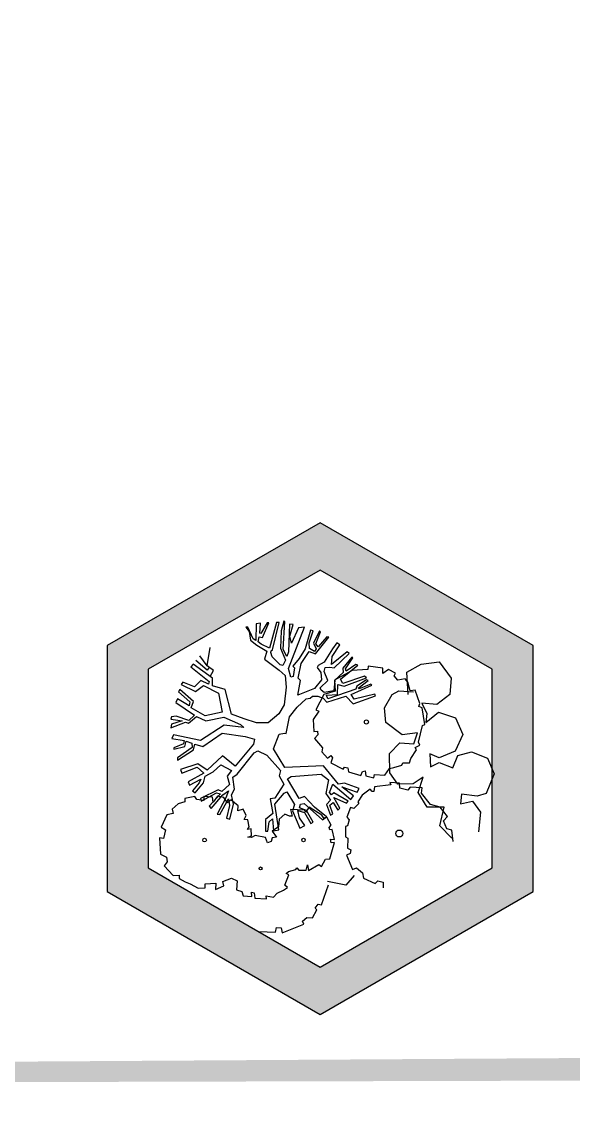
# Model space of a CAD drawing. Header units: millimetres. Extents: x 1351 to 1635, y 1399 to 1500.
# Drawn here: x 1590.09 to 1592.85, y 1457 to 1462.41 of the extents above; entities that cross this region are included whole.
import ezdxf

# ---------------------------------------------------------------- set-up
doc = ezdxf.new("R2010")
doc.units = ezdxf.units.MM
doc.layers.get('0').update_dxf_attribs({"color": 181})
doc.layers.add('margen', color=250, linetype='Continuous')

msp = doc.modelspace()

# ---------------------------------------------------------------- hatches: boundary and pattern name
at = {"true_color": 0x2776bb}
h = msp.add_hatch(color=152, dxfattribs=at)
h.dxf.hatch_style = 1
h.paths.add_polyline_path([(1557.6842, 1489.9553), (1615.6587, 1489.7451), (1615.8802, 1457.3756), (1557.4987, 1457.0017)])
h.paths.add_polyline_path([(1557.9493, 1489.9451), (1615.8573, 1489.9451), (1616.0815, 1457.1761), (1557.5866, 1457.0229)])
at = {"layer": 'margen'}
h = msp.add_hatch(color=256, dxfattribs=at)
h.dxf.hatch_style = 1
h.set_gradient(color1=(248, 153, 30), color2=(255, 255, 0))
h.paths.add_polyline_path([(1590.7231, 1458.1791), (1591.5827, 1457.6828), (1592.4424, 1458.1791), (1592.4424, 1459.1717), (1591.5827, 1459.668), (1590.7231, 1459.1717)], flags=16)
h.paths.add_polyline_path([(1590.5182, 1458.0608), (1591.5827, 1457.4462), (1592.6472, 1458.0608), (1592.6472, 1459.29), (1591.5827, 1459.9046), (1590.5182, 1459.29)])

# ---------------------------------------------------------------- linework, layer by layer
at = {"color": 116, "linetype": 'ByBlock'}
for p, q in [((1591.2846, 1459.4025), (1591.2632, 1459.3993)), ((1591.2805, 1459.353), (1591.2846, 1459.4025)), ((1591.3172, 1459.4045), (1591.2863, 1459.3511)), ((1591.2937, 1459.3302), (1591.3261, 1459.4039)), ((1591.3261, 1459.4039), (1591.3172, 1459.4045)), ((1591.3639, 1459.4051), (1591.3286, 1459.2777)), ((1591.345, 1459.2685), (1591.3771, 1459.405)), ((1591.3771, 1459.405), (1591.3639, 1459.4051)), ((1591.4003, 1459.4123), (1591.3883, 1459.3634)), ((1591.3972, 1459.2709), (1591.4061, 1459.4105)), ((1591.4061, 1459.4105), (1591.4003, 1459.4123)), ((1591.221, 1459.3822), (1591.2102, 1459.3816)), ((1591.2102, 1459.3816), (1591.2284, 1459.3607)), ((1591.2475, 1459.3242), (1591.221, 1459.3822)), ((1591.2284, 1459.3607), (1591.2337, 1459.3168)), ((1591.2632, 1459.3993), (1591.2616, 1459.3164)), ((1591.2863, 1459.3511), (1591.2805, 1459.353)), ((1591.3883, 1459.3634), (1591.3848, 1459.277)), ((1591.429, 1459.3972), (1591.4243, 1459.2598)), ((1591.4244, 1459.1757), (1591.5034, 1459.3825)), ((1591.4479, 1459.3952), (1591.429, 1459.3972)), ((1591.43, 1459.3373), (1591.4479, 1459.3952)), ((1591.4737, 1459.3782), (1591.4391, 1459.3028)), ((1591.5034, 1459.3825), (1591.4737, 1459.3782)), ((1591.5341, 1459.3681), (1591.5079, 1459.2742)), ((1591.5279, 1459.3036), (1591.5481, 1459.3637)), ((1591.5481, 1459.3637), (1591.5341, 1459.3681)), ((1591.5785, 1459.3644), (1591.5492, 1459.3021)), ((1591.5615, 1459.2995), (1591.5849, 1459.3596)), ((1591.5849, 1459.3596), (1591.5785, 1459.3644)), ((1591.2337, 1459.3168), (1591.2655, 1459.2928)), ((1591.2616, 1459.3164), (1591.2475, 1459.3242)), ((1591.2721, 1459.3087), (1591.2778, 1459.3334)), ((1591.2869, 1459.2977), (1591.2721, 1459.3087)), ((1591.2778, 1459.3334), (1591.2937, 1459.3302)), ((1591.3286, 1459.2777), (1591.2869, 1459.2977)), ((1591.4391, 1459.3028), (1591.43, 1459.3373)), ((1591.5288, 1459.2757), (1591.5279, 1459.3036)), ((1591.5492, 1459.3021), (1591.5631, 1459.2735)), ((1591.5586, 1459.2498), (1591.626, 1459.3318)), ((1591.5721, 1459.284), (1591.5615, 1459.2995)), ((1591.6159, 1459.3337), (1591.5721, 1459.284)), ((1591.626, 1459.3318), (1591.6159, 1459.3337)), ((1591.6431, 1459.2352), (1591.6812, 1459.2938)), ((1591.6653, 1459.3036), (1591.6448, 1459.2747)), ((1591.6812, 1459.2938), (1591.6653, 1459.3036)), ((1591.0184, 1459.1897), (1590.9811, 1459.2396)), ((1591.0183, 1459.1893), (1591.0332, 1459.2803)), ((1591.2655, 1459.2928), (1591.3154, 1459.2619)), ((1591.3154, 1459.2619), (1591.3041, 1459.2217)), ((1591.3354, 1459.2556), (1591.338, 1459.2639)), ((1591.3423, 1459.2342), (1591.3354, 1459.2556)), ((1591.338, 1459.2639), (1591.345, 1459.2685)), ((1591.3848, 1459.277), (1591.409, 1459.2174)), ((1591.4162, 1459.2357), (1591.3972, 1459.2709)), ((1591.4243, 1459.2598), (1591.4162, 1459.2357)), ((1591.5079, 1459.2742), (1591.4783, 1459.2265)), ((1591.4875, 1459.1999), (1591.5279, 1459.2615)), ((1591.5279, 1459.2615), (1591.5586, 1459.2498)), ((1591.5534, 1459.2611), (1591.5288, 1459.2757)), ((1591.5631, 1459.2735), (1591.5534, 1459.2611)), ((1591.6448, 1459.2747), (1591.6018, 1459.2078)), ((1591.7173, 1459.259), (1591.6384, 1459.195)), ((1591.6524, 1459.1793), (1591.7268, 1459.2512)), ((1591.7268, 1459.2512), (1591.7173, 1459.259)), ((1590.9475, 1459.198), (1590.9365, 1459.1844)), ((1591.0442, 1459.1268), (1590.9475, 1459.198)), ((1591.018, 1459.1679), (1590.9617, 1459.2155)), ((1591.0489, 1459.1653), (1591.0183, 1459.1893)), ((1591.3041, 1459.2217), (1591.3775, 1459.1669)), ((1591.3832, 1459.1934), (1591.3423, 1459.2342)), ((1591.3955, 1459.191), (1591.3832, 1459.1934)), ((1591.409, 1459.2174), (1591.3955, 1459.191)), ((1591.4783, 1459.2265), (1591.4452, 1459.1879)), ((1591.4452, 1459.1879), (1591.4534, 1459.1795)), ((1591.4717, 1459.1277), (1591.4875, 1459.1999)), ((1591.5731, 1459.191), (1591.5678, 1459.1799)), ((1591.6018, 1459.2078), (1591.5731, 1459.191)), ((1591.6384, 1459.195), (1591.6431, 1459.2352)), ((1591.6848, 1459.122), (1591.7709, 1459.1926)), ((1591.7402, 1459.2322), (1591.6961, 1459.1776)), ((1591.7098, 1459.1739), (1591.7461, 1459.2297)), ((1591.7604, 1459.1963), (1591.7121, 1459.1626)), ((1591.7461, 1459.2297), (1591.7402, 1459.2322)), ((1591.7709, 1459.1926), (1591.7604, 1459.1963)), ((1591.8224, 1459.1872), (1591.8204, 1459.1713)), ((1591.8951, 1459.1774), (1591.8224, 1459.1872)), ((1592.0158, 1459.1575), (1592.0873, 1459.1973)), ((1592.0873, 1459.1973), (1592.1769, 1459.2086)), ((1592.1769, 1459.2086), (1592.2375, 1459.1268)), ((1590.9365, 1459.1844), (1591.028, 1459.1104)), ((1591.0277, 1459.1815), (1591.018, 1459.1679)), ((1591.0319, 1459.1359), (1591.0489, 1459.1653)), ((1591.3775, 1459.1669), (1591.4068, 1459.1411)), ((1591.4068, 1459.1411), (1591.4132, 1459.0823)), ((1591.4362, 1459.133), (1591.4244, 1459.1757)), ((1591.4475, 1459.1358), (1591.4362, 1459.133)), ((1591.4534, 1459.1795), (1591.4475, 1459.1358)), ((1591.5678, 1459.1799), (1591.5852, 1459.1564)), ((1591.5852, 1459.1564), (1591.5883, 1459.1198)), ((1591.6019, 1459.1604), (1591.608, 1459.1799)), ((1591.6202, 1459.1157), (1591.6019, 1459.1604)), ((1591.608, 1459.1799), (1591.6299, 1459.1821)), ((1591.6299, 1459.1821), (1591.6524, 1459.1793)), ((1591.7416, 1459.1664), (1591.6534, 1459.1177)), ((1591.6978, 1459.155), (1591.6551, 1459.1182)), ((1591.6961, 1459.1776), (1591.6978, 1459.155)), ((1591.8035, 1459.1371), (1591.6964, 1459.1005)), ((1591.7121, 1459.1626), (1591.7098, 1459.1739)), ((1591.7666, 1459.1678), (1591.7416, 1459.1664)), ((1591.8204, 1459.1713), (1591.7666, 1459.1678)), ((1591.8135, 1459.1287), (1591.8035, 1459.1371)), ((1591.8955, 1459.1502), (1591.8951, 1459.1774)), ((1591.9242, 1459.1711), (1591.8955, 1459.1502)), ((1591.9583, 1459.1528), (1591.9242, 1459.1711)), ((1591.9527, 1459.1394), (1591.9583, 1459.1528)), ((1591.9702, 1459.1178), (1591.9527, 1459.1394)), ((1592.0215, 1459.046), (1592.0158, 1459.1575)), ((1590.8958, 1459.1079), (1590.8885, 1459.0957)), ((1590.8885, 1459.0957), (1590.9587, 1459.061)), ((1590.9548, 1459.0841), (1590.8958, 1459.1079)), ((1590.9866, 1459.1163), (1590.9548, 1459.0841)), ((1590.9587, 1459.061), (1590.9986, 1459.0906)), ((1591.0237, 1459.0981), (1590.9866, 1459.1163)), ((1590.9986, 1459.0906), (1591.0739, 1459.0524)), ((1591.028, 1459.1104), (1591.0237, 1459.0981)), ((1591.0442, 1459.0895), (1591.0442, 1459.1268)), ((1591.1073, 1459.0708), (1591.0442, 1459.0895)), ((1591.4132, 1459.0823), (1591.402, 1458.9949)), ((1591.4701, 1459.0419), (1591.4845, 1459.1152)), ((1591.4845, 1459.1152), (1591.4717, 1459.1277)), ((1591.5883, 1459.1198), (1591.5534, 1459.0751)), ((1591.5824, 1459.0784), (1591.6202, 1459.1157)), ((1591.587, 1459.0666), (1591.5824, 1459.0784)), ((1591.6551, 1459.1182), (1591.6502, 1459.0633)), ((1591.6534, 1459.1177), (1591.6568, 1459.062)), ((1591.6691, 1459.0454), (1591.6708, 1459.0957)), ((1591.6708, 1459.0957), (1591.7021, 1459.0881)), ((1591.6964, 1459.1005), (1591.6848, 1459.122)), ((1591.7021, 1459.0881), (1591.8135, 1459.1287)), ((1591.7378, 1459.0462), (1591.8402, 1459.0916)), ((1591.7661, 1459.0873), (1591.76, 1459.0725)), ((1591.8139, 1459.1198), (1591.7661, 1459.0873)), ((1591.7719, 1459.0777), (1591.8215, 1459.115)), ((1591.7765, 1459.0747), (1591.7719, 1459.0777)), ((1591.8361, 1459.097), (1591.7765, 1459.0747)), ((1591.8215, 1459.115), (1591.8139, 1459.1198)), ((1591.8402, 1459.0916), (1591.8361, 1459.097)), ((1592.007, 1459.1244), (1591.9702, 1459.1178)), ((1592.021, 1459.1071), (1592.007, 1459.1244)), ((1592.0317, 1459.0638), (1592.021, 1459.1071)), ((1592.2375, 1459.1268), (1592.231, 1459.0463)), ((1590.8694, 1459.0248), (1590.8608, 1459.0053)), ((1590.9276, 1458.9892), (1590.8694, 1459.0248)), ((1590.8818, 1459.0708), (1590.8751, 1459.0596)), ((1590.8751, 1459.0596), (1590.9308, 1459.0093)), ((1590.9502, 1459.0103), (1590.8818, 1459.0708)), ((1591.0739, 1459.0524), (1591.0928, 1458.9569)), ((1591.1401, 1458.9467), (1591.1073, 1459.0708)), ((1591.4676, 1458.9822), (1591.513, 1459.0241)), ((1591.5534, 1459.0751), (1591.4701, 1459.0419)), ((1591.513, 1459.0241), (1591.5327, 1459.0268)), ((1591.5327, 1459.0268), (1591.5439, 1459.0369)), ((1591.5439, 1459.0369), (1591.5711, 1459.0366)), ((1591.6009, 1459.045), (1591.5614, 1458.969)), ((1591.5711, 1459.0366), (1591.5972, 1459.0279)), ((1591.6018, 1459.0563), (1591.587, 1459.0666)), ((1591.5972, 1459.0279), (1591.6159, 1459.0068)), ((1591.6568, 1459.062), (1591.6009, 1459.045)), ((1591.6502, 1459.0633), (1591.6018, 1459.0563)), ((1591.6134, 1459.0419), (1591.6691, 1459.0454)), ((1591.6202, 1459.024), (1591.6134, 1459.0419)), ((1591.6159, 1459.0068), (1591.7115, 1459.0377)), ((1591.76, 1459.0725), (1591.6202, 1459.024)), ((1591.7115, 1459.0377), (1591.7473, 1458.9999)), ((1591.7517, 1459.0223), (1591.7378, 1459.0462)), ((1591.7473, 1458.9999), (1591.8597, 1459.0398)), ((1591.8562, 1459.0482), (1591.7517, 1459.0223)), ((1591.8597, 1459.0398), (1591.8562, 1459.0482)), ((1591.9033, 1458.9788), (1591.9427, 1459.0458)), ((1591.9427, 1459.0458), (1591.9761, 1459.0638)), ((1591.9761, 1459.0638), (1592.0482, 1459.0594)), ((1592.0578, 1459.0681), (1592.0317, 1459.0638)), ((1592.0806, 1459.0015), (1592.0578, 1459.0681)), ((1592.231, 1459.0463), (1592.1651, 1458.9951)), ((1590.8608, 1459.0053), (1590.9542, 1458.9432)), ((1590.9308, 1459.0093), (1590.9276, 1458.9892)), ((1590.9375, 1458.9783), (1590.9502, 1459.0103)), ((1591.008, 1458.9396), (1590.9375, 1458.9783)), ((1591.402, 1458.9949), (1591.3759, 1458.9484)), ((1591.4289, 1458.9335), (1591.4676, 1458.9822)), ((1591.5614, 1458.969), (1591.5762, 1458.9624)), ((1591.91, 1458.9054), (1591.9033, 1458.9788)), ((1592.0762, 1458.9856), (1592.0806, 1459.0015)), ((1592.0928, 1458.9788), (1592.0762, 1458.9856)), ((1592.0901, 1459.0031), (1592.1162, 1458.9513)), ((1592.1651, 1458.9951), (1592.0901, 1459.0031)), ((1592.1054, 1458.8957), (1592.0928, 1458.9788)), ((1590.8391, 1458.934), (1590.8355, 1458.9222)), ((1590.8355, 1458.9222), (1590.8602, 1458.9184)), ((1590.8634, 1458.9366), (1590.8391, 1458.934)), ((1590.8602, 1458.9184), (1590.8933, 1458.9138)), ((1590.9254, 1458.9164), (1590.8634, 1458.9366)), ((1590.924, 1458.9022), (1590.9647, 1458.936)), ((1590.9542, 1458.9432), (1590.9254, 1458.9164)), ((1590.9647, 1458.936), (1591.0118, 1458.9135)), ((1591.0928, 1458.9569), (1591.008, 1458.9396)), ((1591.0118, 1458.9135), (1591.1003, 1458.9318)), ((1591.1003, 1458.9318), (1591.185, 1458.8958)), ((1591.2026, 1458.9246), (1591.1401, 1458.9467)), ((1591.2646, 1458.9042), (1591.2026, 1458.9246)), ((1591.3759, 1458.9484), (1591.322, 1458.9034)), ((1591.4124, 1458.8507), (1591.4289, 1458.9335)), ((1591.5762, 1458.9624), (1591.5472, 1458.9201)), ((1591.5472, 1458.9201), (1591.5507, 1458.8614)), ((1592.1107, 1458.9064), (1592.1737, 1458.9577)), ((1592.1162, 1458.9513), (1592.1107, 1458.9064)), ((1592.1737, 1458.9577), (1592.2585, 1458.9286)), ((1592.2585, 1458.9286), (1592.2947, 1458.8459)), ((1590.8361, 1458.8795), (1590.9099, 1458.9082)), ((1590.8393, 1458.8967), (1590.8361, 1458.8795)), ((1590.8933, 1458.9138), (1590.8393, 1458.8967)), ((1590.9099, 1458.9082), (1590.924, 1458.9022)), ((1591.1033, 1458.8922), (1590.9845, 1458.8155)), ((1591.2003, 1458.8802), (1591.1033, 1458.8922)), ((1591.185, 1458.8958), (1591.2003, 1458.8802)), ((1591.322, 1458.9034), (1591.2646, 1458.9042)), ((1591.5507, 1458.8614), (1591.5684, 1458.8619)), ((1591.5684, 1458.8619), (1591.5711, 1458.844)), ((1591.9916, 1458.8445), (1591.91, 1458.9054)), ((1592.0746, 1458.808), (1592.0946, 1458.8905)), ((1592.0946, 1458.8905), (1592.1054, 1458.8957)), ((1590.8487, 1458.844), (1590.8418, 1458.8257)), ((1590.8418, 1458.8257), (1590.9028, 1458.8153)), ((1590.9845, 1458.8155), (1590.8487, 1458.844)), ((1590.9028, 1458.8153), (1590.8989, 1458.7989)), ((1590.9053, 1458.7863), (1590.9128, 1458.8123)), ((1590.9128, 1458.8123), (1590.9404, 1458.8024)), ((1590.9966, 1458.7864), (1591.0934, 1458.8531)), ((1591.0934, 1458.8531), (1591.208, 1458.8362)), ((1591.208, 1458.8362), (1591.254, 1458.8221)), ((1591.254, 1458.8221), (1591.249, 1458.7966)), ((1591.3493, 1458.7747), (1591.377, 1458.8477)), ((1591.377, 1458.8477), (1591.4043, 1458.8528)), ((1591.4043, 1458.8528), (1591.4124, 1458.8507)), ((1591.5711, 1458.844), (1591.5549, 1458.8253)), ((1591.5549, 1458.8253), (1591.5945, 1458.7799)), ((1592.0693, 1458.8535), (1591.9916, 1458.8445)), ((1592.0507, 1458.7988), (1592.0693, 1458.8535)), ((1592.0798, 1458.7925), (1592.0746, 1458.808)), ((1592.2947, 1458.8459), (1592.2563, 1458.7623)), ((1590.8989, 1458.7989), (1590.8508, 1458.7799)), ((1590.8508, 1458.7799), (1590.8519, 1458.7723)), ((1590.8519, 1458.7723), (1590.9053, 1458.7863)), ((1590.8689, 1458.7176), (1590.9495, 1458.7698)), ((1590.9426, 1458.7805), (1590.869, 1458.7294)), ((1590.9404, 1458.8024), (1590.9426, 1458.7805)), ((1590.9495, 1458.7698), (1590.9563, 1458.7975)), ((1590.9563, 1458.7975), (1590.9966, 1458.7864)), ((1591.249, 1458.7966), (1591.1581, 1458.6877)), ((1591.1683, 1458.6467), (1591.2526, 1458.7546)), ((1591.2526, 1458.7546), (1591.2716, 1458.7644)), ((1591.2716, 1458.7644), (1591.3158, 1458.7425)), ((1591.4061, 1458.6803), (1591.3493, 1458.7747)), ((1591.5945, 1458.7799), (1591.5913, 1458.7591)), ((1591.5913, 1458.7591), (1591.6193, 1458.7268)), ((1591.9281, 1458.75), (1591.981, 1458.8043)), ((1591.981, 1458.8043), (1592.0507, 1458.7988)), ((1592.0362, 1458.7266), (1592.0633, 1458.7689)), ((1592.0576, 1458.7815), (1592.0798, 1458.7925)), ((1592.0633, 1458.7689), (1592.0576, 1458.7815)), ((1592.2563, 1458.7623), (1592.1778, 1458.7296)), ((1592.2698, 1458.7415), (1592.3387, 1458.759)), ((1592.3387, 1458.759), (1592.4188, 1458.727)), ((1590.869, 1458.7294), (1590.8689, 1458.7176)), ((1590.9705, 1458.6984), (1590.8837, 1458.6706)), ((1591.0169, 1458.6671), (1590.9705, 1458.6984)), ((1591.0942, 1458.7383), (1591.0169, 1458.6671)), ((1591.1581, 1458.6877), (1591.0942, 1458.7383)), ((1591.3158, 1458.7425), (1591.3847, 1458.6658)), ((1591.6193, 1458.7268), (1591.6355, 1458.7401)), ((1591.6355, 1458.7401), (1591.6442, 1458.7294)), ((1591.6442, 1458.7294), (1591.6362, 1458.7035)), ((1591.6362, 1458.7035), (1591.6974, 1458.673)), ((1591.9298, 1458.6534), (1591.9281, 1458.75)), ((1591.9907, 1458.6918), (1591.995, 1458.7041)), ((1591.995, 1458.7041), (1592.0288, 1458.7036)), ((1592.0288, 1458.7036), (1592.0362, 1458.7266)), ((1592.1313, 1458.7497), (1592.1346, 1458.6846)), ((1592.1778, 1458.7296), (1592.1313, 1458.7497)), ((1592.1346, 1458.6846), (1592.1768, 1458.7054)), ((1592.1768, 1458.7054), (1592.2452, 1458.679)), ((1592.2452, 1458.679), (1592.2698, 1458.7415)), ((1592.4188, 1458.727), (1592.4521, 1458.6491)), ((1590.8837, 1458.6706), (1590.8906, 1458.6521)), ((1590.8906, 1458.6521), (1590.9673, 1458.6825)), ((1591.0013, 1458.6524), (1590.9232, 1458.609)), ((1590.9673, 1458.6825), (1591.0013, 1458.6524)), ((1591.007, 1458.637), (1591.0482, 1458.6589)), ((1591.0482, 1458.6589), (1591.0853, 1458.6935)), ((1591.0853, 1458.6935), (1591.1394, 1458.6655)), ((1591.1394, 1458.6655), (1591.1179, 1458.6373)), ((1591.1468, 1458.6321), (1591.1683, 1458.6467)), ((1591.3847, 1458.6658), (1591.3772, 1458.6399)), ((1591.5987, 1458.6891), (1591.4061, 1458.6803)), ((1591.4376, 1458.6355), (1591.5869, 1458.6478)), ((1591.5869, 1458.6478), (1591.6233, 1458.6183)), ((1591.6744, 1458.5975), (1591.5987, 1458.6891)), ((1591.6974, 1458.673), (1591.7046, 1458.6818)), ((1591.7046, 1458.6818), (1591.7206, 1458.6786)), ((1591.7206, 1458.6786), (1591.7245, 1458.6597)), ((1591.7245, 1458.6597), (1591.7858, 1458.641)), ((1591.7858, 1458.641), (1591.7932, 1458.66)), ((1591.7932, 1458.66), (1591.8068, 1458.6645)), ((1591.8068, 1458.6645), (1591.8106, 1458.6397)), ((1591.8514, 1458.6296), (1591.8546, 1458.6455)), ((1591.8546, 1458.6455), (1591.9054, 1458.6426)), ((1591.9054, 1458.6426), (1591.9289, 1458.6754)), ((1591.9289, 1458.6754), (1591.9503, 1458.6816)), ((1591.9712, 1458.5979), (1591.9298, 1458.6534)), ((1591.9503, 1458.6816), (1591.9907, 1458.6918)), ((1592.4521, 1458.6491), (1592.4123, 1458.5502)), ((1590.9232, 1458.609), (1590.9301, 1458.5929)), ((1590.9301, 1458.5929), (1590.9867, 1458.6231)), ((1590.9781, 1458.6048), (1590.9439, 1458.5638)), ((1590.958, 1458.5541), (1590.9989, 1458.6045)), ((1590.9867, 1458.6231), (1590.9781, 1458.6048)), ((1590.9989, 1458.6045), (1591.007, 1458.637)), ((1591.1296, 1458.5957), (1591.0907, 1458.5601)), ((1591.1179, 1458.6373), (1591.1296, 1458.5957)), ((1591.1548, 1458.5728), (1591.1468, 1458.6321)), ((1591.4015, 1458.5969), (1591.3567, 1458.5282)), ((1591.3772, 1458.6399), (1591.4015, 1458.5969)), ((1591.419, 1458.6246), (1591.4376, 1458.6355)), ((1591.4781, 1458.526), (1591.419, 1458.6246)), ((1591.6233, 1458.6183), (1591.6105, 1458.5515)), ((1591.6295, 1458.5561), (1591.6449, 1458.5974)), ((1591.6449, 1458.5974), (1591.735, 1458.5204)), ((1591.7036, 1458.603), (1591.6744, 1458.5975)), ((1591.7767, 1458.5761), (1591.7036, 1458.603)), ((1591.8106, 1458.6397), (1591.8514, 1458.6296)), ((1591.9356, 1458.5947), (1591.8543, 1458.5839)), ((1591.9304, 1458.6055), (1591.9356, 1458.5947)), ((1591.9795, 1458.6024), (1591.9304, 1458.6055)), ((1592.0469, 1458.5998), (1591.9712, 1458.5979)), ((1591.9804, 1458.5781), (1591.9795, 1458.6024)), ((1592.0971, 1458.6318), (1592.0469, 1458.5998)), ((1592.0725, 1458.5556), (1592.0971, 1458.6318)), ((1590.9439, 1458.5638), (1590.958, 1458.5541)), ((1591.0719, 1458.5698), (1590.9849, 1458.5259)), ((1590.9882, 1458.5122), (1591.0645, 1458.5534)), ((1591.001, 1458.5363), (1591.0013, 1458.5157)), ((1591.0436, 1458.5328), (1591.001, 1458.5363)), ((1591.0841, 1458.549), (1591.0276, 1458.4874)), ((1591.038, 1458.4762), (1591.0953, 1458.5446)), ((1591.069, 1458.5367), (1591.0485, 1458.5067)), ((1591.0645, 1458.5534), (1591.0841, 1458.549)), ((1591.101, 1458.5303), (1591.069, 1458.5367)), ((1591.0907, 1458.5601), (1591.0719, 1458.5698)), ((1591.0953, 1458.5446), (1591.1245, 1458.5639)), ((1591.1245, 1458.5639), (1591.1116, 1458.529)), ((1591.1385, 1458.5441), (1591.1548, 1458.5728)), ((1591.1492, 1458.4971), (1591.1385, 1458.5441)), ((1591.3563, 1458.4974), (1591.4027, 1458.5525)), ((1591.4027, 1458.5525), (1591.4158, 1458.5594)), ((1591.4158, 1458.5594), (1591.4542, 1458.4961)), ((1591.5038, 1458.5364), (1591.4781, 1458.526)), ((1591.5546, 1458.4818), (1591.5038, 1458.5364)), ((1591.6105, 1458.5515), (1591.6343, 1458.5169)), ((1591.6388, 1458.5435), (1591.6295, 1458.5561)), ((1591.6502, 1458.5534), (1591.6388, 1458.5435)), ((1591.7219, 1458.5123), (1591.6502, 1458.5534)), ((1591.6914, 1458.5838), (1591.7676, 1458.5578)), ((1591.7495, 1458.5391), (1591.6914, 1458.5838)), ((1591.735, 1458.5204), (1591.7495, 1458.5391)), ((1591.7676, 1458.5578), (1591.7767, 1458.5761)), ((1591.7922, 1458.542), (1591.7699, 1458.5092)), ((1591.8323, 1458.5729), (1591.7922, 1458.542)), ((1591.8415, 1458.561), (1591.8323, 1458.5729)), ((1591.8505, 1458.5604), (1591.8415, 1458.561)), ((1591.8543, 1458.5839), (1591.8505, 1458.5604)), ((1592.02, 1458.5676), (1591.9804, 1458.5781)), ((1592.0314, 1458.5823), (1592.02, 1458.5676)), ((1592.0918, 1458.5791), (1592.0314, 1458.5823)), ((1592.117, 1458.4823), (1592.0725, 1458.5556)), ((1592.0885, 1458.5519), (1592.0918, 1458.5791)), ((1592.1334, 1458.4957), (1592.0885, 1458.5519)), ((1592.2886, 1458.5476), (1592.2838, 1458.4984)), ((1592.3678, 1458.5382), (1592.2886, 1458.5476)), ((1592.4123, 1458.5502), (1592.3678, 1458.5382)), ((1590.8732, 1458.4984), (1590.8432, 1458.4726)), ((1590.9064, 1458.5086), (1590.8732, 1458.4984)), ((1590.9067, 1458.5257), (1590.9064, 1458.5086)), ((1590.9561, 1458.5352), (1590.9067, 1458.5257)), ((1590.9659, 1458.5203), (1590.9561, 1458.5352)), ((1591.0013, 1458.5157), (1590.9659, 1458.5203)), ((1590.9849, 1458.5259), (1590.9882, 1458.5122)), ((1591.0276, 1458.4874), (1591.038, 1458.4762)), ((1591.0485, 1458.5067), (1591.0436, 1458.5328)), ((1591.1116, 1458.529), (1591.0679, 1458.4478)), ((1591.081, 1458.4452), (1591.124, 1458.5247)), ((1591.1196, 1458.5046), (1591.101, 1458.5303)), ((1591.13, 1458.4902), (1591.1151, 1458.4283)), ((1591.1358, 1458.5198), (1591.1196, 1458.5046)), ((1591.124, 1458.5247), (1591.13, 1458.4902)), ((1591.1303, 1458.4227), (1591.1492, 1458.4971)), ((1591.1727, 1458.4892), (1591.1358, 1458.5198)), ((1591.1706, 1458.4644), (1591.1727, 1458.4892)), ((1591.3567, 1458.5282), (1591.3319, 1458.5237)), ((1591.3319, 1458.5237), (1591.3456, 1458.4501)), ((1591.376, 1458.3687), (1591.3563, 1458.4974)), ((1591.4542, 1458.4961), (1591.4447, 1458.4643)), ((1591.4788, 1458.4798), (1591.4844, 1458.4976)), ((1591.4844, 1458.4976), (1591.5026, 1458.5014)), ((1591.5026, 1458.5014), (1591.5946, 1458.4192)), ((1591.5274, 1458.4822), (1591.5099, 1458.4569)), ((1591.5902, 1458.4418), (1591.5274, 1458.4822)), ((1591.6343, 1458.5169), (1591.6146, 1458.4952)), ((1591.6146, 1458.4952), (1591.6341, 1458.4423)), ((1591.6311, 1458.4926), (1591.6467, 1458.5066)), ((1591.6453, 1458.4499), (1591.6311, 1458.4926)), ((1591.6467, 1458.5066), (1591.671, 1458.468)), ((1591.65, 1458.5309), (1591.7136, 1458.5018)), ((1591.6807, 1458.4779), (1591.65, 1458.5309)), ((1591.7136, 1458.5018), (1591.7219, 1458.5123)), ((1591.7762, 1458.5003), (1591.7506, 1458.4758)), ((1591.7699, 1458.5092), (1591.7762, 1458.5003)), ((1592.2019, 1458.483), (1592.117, 1458.4823)), ((1592.1823, 1458.4832), (1592.1334, 1458.4957)), ((1592.1799, 1458.3885), (1592.2019, 1458.483)), ((1592.2185, 1458.4366), (1592.1823, 1458.4832)), ((1592.2838, 1458.4984), (1592.3444, 1458.5118)), ((1592.3444, 1458.5118), (1592.3839, 1458.4581)), ((1590.8163, 1458.4447), (1590.7882, 1458.3828)), ((1590.8471, 1458.4507), (1590.8163, 1458.4447)), ((1590.8432, 1458.4726), (1590.8471, 1458.4507)), ((1591.0679, 1458.4478), (1591.081, 1458.4452)), ((1591.1151, 1458.4283), (1591.1303, 1458.4227)), ((1591.1979, 1458.4717), (1591.1706, 1458.4644)), ((1591.213, 1458.4401), (1591.1979, 1458.4717)), ((1591.2032, 1458.4206), (1591.213, 1458.4401)), ((1591.3456, 1458.4501), (1591.3092, 1458.4211)), ((1591.406, 1458.4482), (1591.3774, 1458.4232)), ((1591.4291, 1458.4378), (1591.406, 1458.4482)), ((1591.4426, 1458.4371), (1591.4291, 1458.4378)), ((1591.4337, 1458.4703), (1591.4426, 1458.4371)), ((1591.5034, 1458.467), (1591.4337, 1458.4703)), ((1591.4447, 1458.4643), (1591.4809, 1458.3774)), ((1591.4709, 1458.4652), (1591.5045, 1458.4552)), ((1591.4786, 1458.4295), (1591.4709, 1458.4652)), ((1591.5054, 1458.3907), (1591.4786, 1458.4295)), ((1591.5141, 1458.4664), (1591.4788, 1458.4798)), ((1591.5099, 1458.4569), (1591.5034, 1458.467)), ((1591.5045, 1458.4552), (1591.5364, 1458.4003)), ((1591.5477, 1458.4068), (1591.5141, 1458.4664)), ((1591.6149, 1458.4337), (1591.5546, 1458.4818)), ((1591.6013, 1458.4279), (1591.5902, 1458.4418)), ((1591.5946, 1458.4192), (1591.6149, 1458.4337)), ((1591.6156, 1458.4331), (1591.6013, 1458.4279)), ((1591.6369, 1458.3919), (1591.6156, 1458.4331)), ((1591.6341, 1458.4423), (1591.6453, 1458.4499)), ((1591.671, 1458.468), (1591.6807, 1458.4779)), ((1591.7345, 1458.4802), (1591.7162, 1458.4318)), ((1591.7162, 1458.4318), (1591.7278, 1458.4197)), ((1591.7506, 1458.4758), (1591.7345, 1458.4802)), ((1592.198, 1458.4136), (1592.2185, 1458.4366)), ((1592.3839, 1458.4581), (1592.3731, 1458.3593)), ((1590.7882, 1458.3828), (1590.8099, 1458.3689)), ((1591.221, 1458.4193), (1591.2032, 1458.4206)), ((1591.2185, 1458.3713), (1591.2275, 1458.3842)), ((1591.2369, 1458.374), (1591.2185, 1458.3713)), ((1591.2275, 1458.3842), (1591.221, 1458.4193)), ((1591.2389, 1458.3396), (1591.2369, 1458.374)), ((1591.3092, 1458.4211), (1591.3096, 1458.3618)), ((1591.3209, 1458.3629), (1591.3274, 1458.4089)), ((1591.3274, 1458.4089), (1591.3436, 1458.4242)), ((1591.3745, 1458.3847), (1591.3428, 1458.3631)), ((1591.3436, 1458.4242), (1591.3499, 1458.3649)), ((1591.3774, 1458.4232), (1591.3745, 1458.3847)), ((1591.4809, 1458.3774), (1591.5054, 1458.3907)), ((1591.5364, 1458.4003), (1591.5477, 1458.4068)), ((1591.6279, 1458.3814), (1591.6369, 1458.3919)), ((1591.6302, 1458.3684), (1591.6279, 1458.3814)), ((1591.7097, 1458.3856), (1591.7085, 1458.3343)), ((1591.7198, 1458.3896), (1591.7097, 1458.3856)), ((1591.7278, 1458.4197), (1591.7198, 1458.3896)), ((1592.2401, 1458.3279), (1592.1799, 1458.3885)), ((1592.2158, 1458.3744), (1592.198, 1458.4136)), ((1592.2412, 1458.3681), (1592.2158, 1458.3744)), ((1590.7797, 1458.3284), (1590.7853, 1458.2478)), ((1590.7988, 1458.3252), (1590.7797, 1458.3284)), ((1590.8099, 1458.3689), (1590.7988, 1458.3252)), ((1591.2204, 1458.3322), (1591.2389, 1458.3396)), ((1591.2388, 1458.3313), (1591.2204, 1458.3322)), ((1591.2584, 1458.3411), (1591.2388, 1458.3313)), ((1591.3098, 1458.3316), (1591.2584, 1458.3411)), ((1591.3096, 1458.3618), (1591.3209, 1458.3629)), ((1591.3184, 1458.3049), (1591.3098, 1458.3316)), ((1591.3418, 1458.3295), (1591.3374, 1458.3106)), ((1591.3643, 1458.3333), (1591.3418, 1458.3295)), ((1591.3428, 1458.3631), (1591.3643, 1458.3333)), ((1591.3499, 1458.3649), (1591.376, 1458.3687)), ((1591.6425, 1458.37), (1591.6302, 1458.3684)), ((1591.6335, 1458.322), (1591.6544, 1458.3212)), ((1591.637, 1458.3048), (1591.6335, 1458.322)), ((1591.6544, 1458.3212), (1591.6425, 1458.37)), ((1591.7085, 1458.3343), (1591.7202, 1458.3275)), ((1591.7202, 1458.3275), (1591.7183, 1458.2772)), ((1592.2463, 1458.3112), (1592.2412, 1458.3681)), ((1591.3374, 1458.3106), (1591.3184, 1458.3049)), ((1591.6305, 1458.2244), (1591.6541, 1458.3053)), ((1591.6541, 1458.3053), (1591.637, 1458.3048)), ((1591.7183, 1458.2772), (1591.7354, 1458.2687)), ((1591.7354, 1458.2687), (1591.7327, 1458.2515)), ((1590.7853, 1458.2478), (1590.8147, 1458.232)), ((1590.8147, 1458.232), (1590.8179, 1458.2094)), ((1591.5886, 1458.1854), (1591.6087, 1458.2224)), ((1591.6087, 1458.2224), (1591.6305, 1458.2244)), ((1591.7327, 1458.2515), (1591.7137, 1458.2417)), ((1591.7137, 1458.2417), (1591.7447, 1458.1702)), ((1590.8179, 1458.2094), (1590.8029, 1458.189)), ((1590.8029, 1458.189), (1590.8479, 1458.1415)), ((1591.4117, 1458.1509), (1591.4248, 1458.1608)), ((1591.4248, 1458.1608), (1591.4605, 1458.1704)), ((1591.4605, 1458.1704), (1591.4665, 1458.1786)), ((1591.4665, 1458.1786), (1591.4752, 1458.1678)), ((1591.4752, 1458.1678), (1591.5132, 1458.168)), ((1591.5132, 1458.168), (1591.5195, 1458.1939)), ((1591.5195, 1458.1939), (1591.5245, 1458.1654)), ((1591.5245, 1458.1654), (1591.5764, 1458.1961)), ((1591.5764, 1458.1961), (1591.5886, 1458.1854)), ((1591.7447, 1458.1702), (1591.7632, 1458.18)), ((1591.7632, 1458.18), (1591.7938, 1458.1536)), ((1590.8479, 1458.1415), (1590.8786, 1458.143)), ((1590.8786, 1458.143), (1590.8779, 1458.1252)), ((1590.8779, 1458.1252), (1590.9079, 1458.11)), ((1590.9079, 1458.11), (1590.9325, 1458.0985)), ((1591.0956, 1458.1106), (1591.1385, 1458.1272)), ((1591.1007, 1458.0897), (1591.0956, 1458.1106)), ((1591.1385, 1458.1272), (1591.1673, 1458.1143)), ((1591.1673, 1458.1143), (1591.1643, 1458.07)), ((1591.4056, 1458.0923), (1591.4253, 1458.1436)), ((1591.4253, 1458.1436), (1591.4117, 1458.1509)), ((1591.7106, 1458.0917), (1591.6185, 1458.1101)), ((1591.7515, 1458.1415), (1591.7106, 1458.0917)), ((1591.7938, 1458.1536), (1591.7998, 1458.1275)), ((1591.7998, 1458.1275), (1591.8576, 1458.1007)), ((1591.8576, 1458.1007), (1591.8708, 1458.1141)), ((1591.8708, 1458.1141), (1591.8972, 1458.1073)), ((1591.8972, 1458.1073), (1591.8976, 1458.0789)), ((1590.9325, 1458.0985), (1590.9732, 1458.0778)), ((1590.9732, 1458.0778), (1591.0081, 1458.0791)), ((1591.0072, 1458.0999), (1591.0617, 1458.1022)), ((1591.0081, 1458.0791), (1591.0072, 1458.0999)), ((1591.0617, 1458.1022), (1591.06, 1458.0701)), ((1591.06, 1458.0701), (1591.1007, 1458.0897)), ((1591.1643, 1458.07), (1591.1914, 1458.0613)), ((1591.1914, 1458.0613), (1591.1977, 1458.0388)), ((1591.2394, 1458.0577), (1591.2529, 1458.0546)), ((1591.2402, 1458.0358), (1591.2394, 1458.0577)), ((1591.2529, 1458.0546), (1591.2567, 1458.0268)), ((1591.3498, 1458.0332), (1591.3672, 1458.0519)), ((1591.3672, 1458.0519), (1591.4, 1458.0669)), ((1591.4, 1458.0669), (1591.4184, 1458.0816)), ((1591.4184, 1458.0816), (1591.4056, 1458.0923)), ((1591.5886, 1457.9949), (1591.6247, 1458.0934)), ((1591.1977, 1458.0388), (1591.2402, 1458.0358)), ((1591.2567, 1458.0268), (1591.3136, 1458.0243)), ((1591.3119, 1458.0396), (1591.3498, 1458.0332)), ((1591.3136, 1458.0243), (1591.3119, 1458.0396)), ((1591.5582, 1457.9771), (1591.572, 1457.9971)), ((1591.572, 1457.9971), (1591.5886, 1457.9949)), ((1591.5438, 1457.9293), (1591.5652, 1457.9687)), ((1591.5652, 1457.9687), (1591.5582, 1457.9771)), ((1591.3931, 1457.8537), (1591.5014, 1457.8972)), ((1591.4945, 1457.9132), (1591.5166, 1457.9308)), ((1591.5014, 1457.8972), (1591.4945, 1457.9132)), ((1591.5166, 1457.9308), (1591.5438, 1457.9293)), ((1591.276, 1457.8611), (1591.3588, 1457.857)), ((1591.3588, 1457.857), (1591.3638, 1457.8807)), ((1591.3638, 1457.8807), (1591.3876, 1457.8792)), ((1591.3876, 1457.8792), (1591.3931, 1457.8537))]:
    msp.add_line(p, q, dxfattribs=at)
for centre, radius in [((1591.8136, 1458.9084), 0.0103), ((1591.0046, 1458.3179), 0.0091), ((1591.4992, 1458.3186), 0.00867), ((1591.9781, 1458.3509), 0.0173), ((1591.2847, 1458.1761), 0.00746)]:
    msp.add_circle(centre, radius, dxfattribs=at)
at = {"layer": 'margen'}
for points in [[(1590.5182, 1458.0608), (1591.5827, 1457.4462), (1592.6472, 1458.0608), (1592.6472, 1459.29), (1591.5827, 1459.9046), (1590.5182, 1459.29)], [(1590.7231, 1458.1791), (1591.5827, 1457.6828), (1592.4424, 1458.1791), (1592.4424, 1459.1717), (1591.5827, 1459.668), (1590.7231, 1459.1717)]]:
    msp.add_lwpolyline(points, close=True, dxfattribs=at)

doc.saveas('drawing.dxf')
